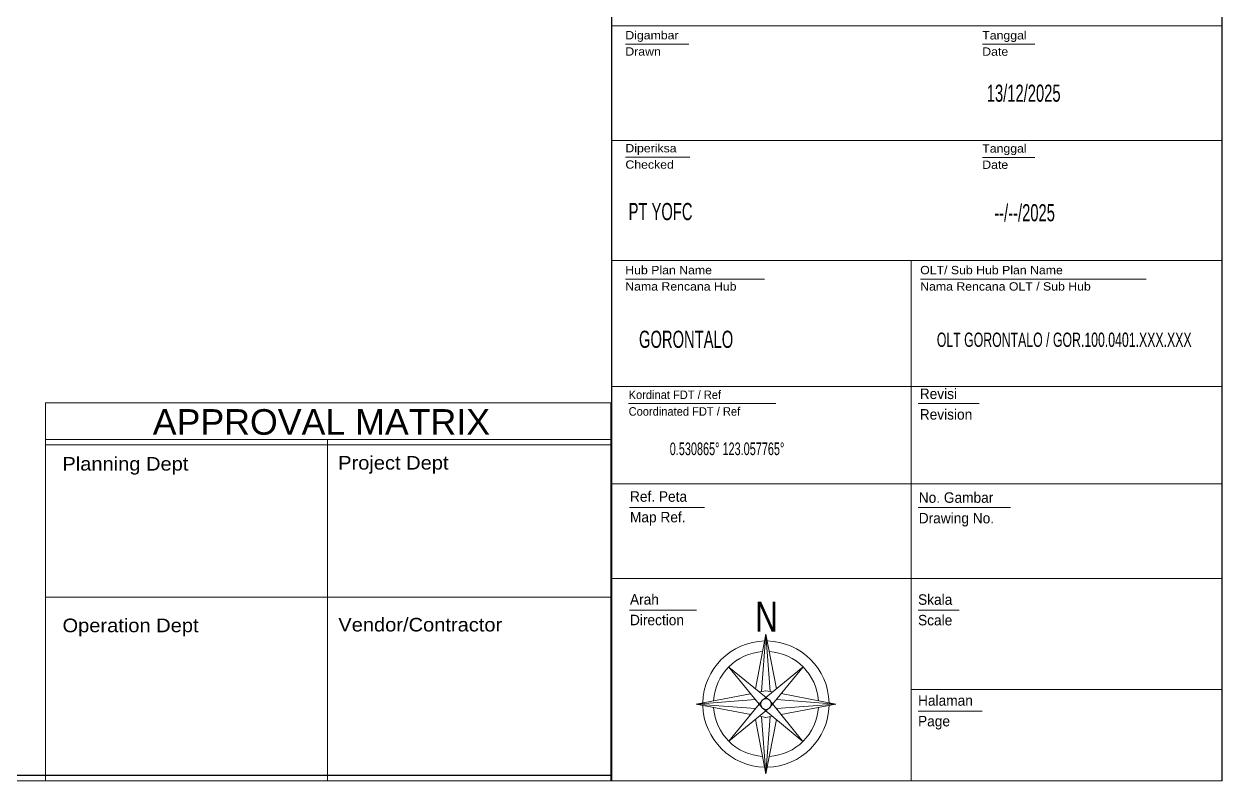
# Model space of a CAD drawing. Header units: metres. Extents: x 3071 to 12757, y 289 to 1488.
# Drawn here: x 12615 to 12757.3, y 897.8 to 987.8 of the extents above; entities that cross this region are included whole.
import ezdxf
from ezdxf.enums import TextEntityAlignment as Align

# ---------------------------------------------------------------- set-up
doc = ezdxf.new("R2010")
doc.units = ezdxf.units.M
doc.layers.add('Basic Map', color=251, linetype='Continuous')
doc.layers.add('FAT CODE', color=7, linetype='Continuous')
doc.layers.add('TITLE BLOCK', color=7, linetype='Continuous', lineweight=18)
doc.styles.get("Standard").update_dxf_attribs({"font": 'arial.ttf'})
doc.styles.add('Title Block v21 - Default$0$Standard', font='arial.ttf')
doc.styles.add('Title Block v21 - Default$0$Styledgn001', font='dgn001.shx')

# ---------------------------------------------------------------- blocks, each defined once
blk = doc.blocks.new('APPROVAL MATRIX')
at = {"lineweight": 0}
blk.add_lwpolyline([(0.6420639652686759, 0.4294752727031597), (4.69921631207626e-06, 0.4294752727031597)], dxfattribs=at)
at = {"layer": 'TITLE BLOCK', "color": 7, "linetype": 'Continuous', "lineweight": 0}
for p, q in [((0.6420639652686759, 0.4294752727031597), (0, 0.4294752727031597)), ((0.642063965267198, 0.2088682589855502), (0, 0.2088682589855502))]:
    blk.add_line(p, q, dxfattribs=at)
at = {"layer": 'TITLE BLOCK'}
for p, q in [((0.6420639652686759, 0.3878701482814382), (0, 0.3878701482814382)), ((0.6420639652686759, 0.3818719769013121), (0, 0.3818719769013121)), ((0.3204514546372934, 0.3878701482814382), (0.3204514546372934, 0))]:
    blk.add_line(p, q, dxfattribs=at)
blk.add_lwpolyline([(0, 0), (0.6420639652686759, 0), (0.6420639652686759, 0.4294752727031597), (0, 0.4294752727031597)], close=True, dxfattribs=at)
blk.add_text('APPROVAL MATRIX', height=0.02903374833746871, rotation=0.0009453514437489616, dxfattribs=at).set_placement((0.1219317101056987, 0.4222687955208002), align=Align.TOP_LEFT)
at = {"layer": 'TITLE BLOCK', "linetype": 'Continuous', "style": 'Title Block v21 - Default$0$Styledgn001', "width": 1.102901670364701}
blk.add_text('Vendor/Contractor', height=0.01544550466735004, dxfattribs=at).set_placement((0.3326938860577613, 0.1697339655026902))
at = {"layer": 'TITLE BLOCK', "linetype": 'Continuous', "attachment_point": 7, "line_spacing_factor": 0.6, "style": 'Title Block v21 - Default$0$Styledgn001'}
for s, insert, char_height in [('\\H1x;\\W1.1029;Planning Dept', (0.01930862039004921, 0.3478146131558493), 0.01544550466692664), ('\\H1x;\\W1.1029;Project Dept', (0.3325034750581679, 0.3489756691484285), 0.01544550466735004), ('\\H1x;\\W1.1029;Operation Dept', (0.01945375238983615, 0.1642226339415451), 0.01544550466735004)]:
    blk.add_mtext(s, dxfattribs=dict(at, insert=insert, char_height=char_height))
blk = doc.blocks.new('Title Block v21 - Default$0$AnonymousCell6')
at = {"layer": 'TITLE BLOCK', "linetype": 'Continuous', "style": 'Title Block v21 - Default$0$Styledgn001', "width": 0.9743581684338622}
for s, p in [('Kordinat FDT / Ref', (-22.8059372701191, 1.241963562173623)), ('Coordinated FDT / Ref', (-22.8059372701191, -3.832251848999931))]:
    blk.add_text(s, height=2.590570912949999, dxfattribs=at).set_placement(p)
blk = doc.blocks.new('Title Block v21 - Default$0$AnonymousCell12')
at = {"layer": 'TITLE BLOCK', "flags": 128}
for points in [[(-3.170249064281961, -2.615287421563152), (0.000284120807919, 13.98250502402197), (3.169390540540916, -2.597572132071491)], [(-1.319669423841332, -3.445318905547537), (0.000284120807919, 13.98250502402197), (1.320237665502645, -3.445318905546628)], [(-1.133707713543117, -8.388530193061342), (-11.35042243141288, 4.025207404228694), (1.141396375911426, -6.115391631003148)], [(-1.174186534051841, -6.146841028924882), (11.31701915079247, 4.060102939161879), (1.096814879432713, -8.426217370789344)], [(0.0002841208333848, -3.19277762484171), (-1.989819161461127, -3.573535897490273)], [(0.0002841208333848, -3.19277762484171), (1.977928307362162, -3.571152149962017)], [(-3.196341214194035, -5.88234383633744), (-21.23861355218105, -7.248294486692884), (-3.187021166328122, -8.614992173202152)], [(-4.673884212656048, -4.087067020052472), (-21.23853426119786, -7.256313357984254), (-4.656884616861134, -10.41632916947537)], [(-1.174186534042746, -6.148236850321154), (-11.30645405737232, -18.56546400110392), (1.096814879432713, -8.426217370789344)], [(-1.133009802819287, -8.388530193059522), (11.27235286609175, -18.59686998254301), (1.141221898235016, -6.115217153329012)], [(3.179125105816639, -5.882198505707947), (21.23910250281369, -7.256313357984254), (3.172163194036329, -8.617356771415416)], [(4.651981031916876, -4.082767655265342), (21.23910250281369, -7.256313357984254), (4.635718411365813, -10.4204711697057)], [(-1.965182465297402, -10.92929510116573), (0.0002841208333848, -11.30386009453786)], [(1.956676110748958, -10.9310244747885), (0.0002841208333848, -11.30386009453786)], [(3.163344582686477, -11.92398873577485), (0.000284120807919, -28.49513173999003), (-3.165368918120293, -11.91040633156353)], [(1.320381288498538, -11.05228512992244), (0.000284120807919, -28.49513173999003), (-1.319813046840863, -11.05228512992153)]]:
    blk.add_lwpolyline(points, dxfattribs=at)
at = {"layer": 'TITLE BLOCK'}
blk.add_circle((0.0002841208333848, -7.248318859689333), 1.607998286334851, dxfattribs=at)
for centre, radius, start, end in [((0.0002841208333848, -7.248318859689333), 19.21564126035136, 91.15007650781946, 178.8674371866286), ((0.0002841208333848, -7.248318859689333), 19.21564126035136, 1.132562813343527, 88.84920993403045), ((0.0002841208333848, -7.248318859688879), 15.99751530709137, 93.60440081877357, 176.4132583076691), ((0.0002841208333848, -7.248318859688879), 15.99751530709137, 3.586741692302569, 86.39334159905754), ((0.0002841208333848, -7.248318859689333), 19.21564126035136, 181.1758627732416, 268.8416553860544), ((0.0002841208333848, -7.248318859688879), 15.99751530709137, 183.6304008222482, 266.3872624917388), ((0.0002841208333848, -7.248318859689333), 19.21564126035136, 271.1583446138067, 358.8241372267846), ((0.0002841208333848, -7.248318859688879), 15.99751530709137, 273.6127375081208, 356.3695991777784)]:
    blk.add_arc(centre, radius, start, end, dxfattribs=at)
at = {"layer": 'TITLE BLOCK', "style": 'Title Block v21 - Default$0$Standard', "width": 0.7420811669370592}
blk.add_text('N', height=9.143040637999999, rotation=0.0009454083949889001, dxfattribs=at).set_placement((-3.266424988813017, 23.92334824909813), align=Align.TOP_LEFT)

msp = doc.modelspace()

# ---------------------------------------------------------------- linework, layer by layer
msp.add_line((12757.32219119129, 897.8492947939985), (12757.32219119129, 1258.049359425271))
at = {"layer": 'Basic Map', "linetype": 'Continuous'}
msp.add_lwpolyline([(12247.9483624198, 898.5080508587898), (12684.82265537498, 898.5080508587898), (12684.82265537498, 1258.049359425271), (12247.9483624198, 1258.049359425271)], close=True, dxfattribs=at)
at = {"layer": 'TITLE BLOCK'}
for p, q in [((12684.82216383371, 897.8240765823039), (12684.82216383371, 1258.049359425271)), ((12757.32219119129, 987.5716810774738), (12684.81904553041, 987.5716810774738)), ((12686.45991387379, 985.3866497235358), (12693.97674751089, 985.3866497235358)), ((12728.85886242855, 985.3707253184266), (12735.10174232057, 985.3707253184266)), ((12757.32219119129, 973.9483336076191), (12684.81904553041, 973.9483336076191)), ((12686.47181761855, 971.9540972360819), (12694.09705129413, 971.9540972360819)), ((12728.85886242855, 971.9298647262822), (12735.10174232057, 971.9298647262822)), ((12757.32219119129, 959.6976620887317), (12684.81904553041, 959.6976620887317)), ((12720.39707429735, 959.6976620887317), (12720.39707429735, 897.8240765823039)), ((12686.45832266213, 957.4740114975666), (12702.98404288643, 957.4740114975666)), ((12721.49489341601, 957.4740114975666), (12748.30913045455, 957.4740114975666)), ((12704.30211827743, 942.6897899140968), (12686.79088903669, 942.6897899140968)), ((12728.48333495258, 942.6897899140968), (12721.21637736154, 942.6897899140968)), ((12757.32219119129, 933.1527958022416), (12684.81904553041, 933.1527958022416)), ((12695.84624485612, 930.3420720793783), (12686.91053429811, 930.3420720793783)), ((12732.18071875392, 930.3420720793783), (12721.21637736154, 930.3420720793783)), ((12694.88782670345, 918.1200488006971), (12686.91053429811, 918.1200488006971)), ((12726.0992226784, 918.1200488006971), (12721.21637736154, 918.1200488006971)), ((12757.32219119129, 908.7045594306201), (12720.39707429735, 908.7045594306201)), ((12728.84007250324, 906.1374897716723), (12721.21637736154, 906.1374897716723)), ((12247.94704104048, 897.8240765823039), (12757.32219119129, 897.8492947939985))]:
    msp.add_line(p, q, dxfattribs=at)
for points in [[(12684.82216383371, 944.7046740828746), (12757.32219119129, 944.7046740828746)], [(12684.82216383371, 921.8886902520971), (12757.32219119129, 921.8886902520971)]]:
    msp.add_lwpolyline(points, dxfattribs=at)

# ---------------------------------------------------------------- block references
at = {"lineweight": 0, "xscale": 104.6006914912909, "yscale": 104.6006914912909, "zscale": 104.6006914912909}
msp.add_blockref('APPROVAL MATRIX', (12617.53783487996, 897.8457054531427), dxfattribs=at)
at = {"color": 7, "linetype": 'Continuous', "lineweight": 0, "xscale": 0.3902840740726364, "yscale": 0.3902840740726364, "zscale": 0.3902840740726364}
msp.add_blockref('Title Block v21 - Default$0$AnonymousCell12', (12703.1407353906, 909.8009963165914), dxfattribs=at)
at = {"layer": 'FAT CODE', "linetype": 'Continuous', "xscale": 0.3902840740726364, "yscale": 0.3902840740726364, "zscale": 0.3902840740726364}
msp.add_blockref('Title Block v21 - Default$0$AnonymousCell6', (12695.72587688357, 942.7350702387439), dxfattribs=at)

# ---------------------------------------------------------------- texts
at = {"layer": 'TITLE BLOCK', "linetype": 'Continuous', "style": 'Title Block v21 - Default$0$Styledgn001'}
for s, height, width, p in [('Digambar', 0.9887355284082152, 1.102901670658128, (12686.43484002885, 985.9586847326218)), ('Tanggal', 0.9887355284082152, 1.102901670658128, (12728.83809419595, 985.9468938610571)), ('Drawn', 0.9886983266132404, 1.102901670658128, (12686.43484002885, 984.0225839069435)), ('Date', 0.9887355284082152, 1.102901670658128, (12728.83809419595, 984.0112523179869)), ('Diperiksa', 0.9887355283092039, 1.102901670808412, (12686.44218489812, 972.5293472134954)), ('Tanggal', 0.9887355284082152, 1.102901670658128, (12728.83809419595, 972.5060332689109)), ('Checked', 0.9887355283092039, 1.102901670808412, (12686.44218489812, 970.5877350114188)), ('Date', 0.9887355284082152, 1.102901670658128, (12728.83809419595, 970.5703917208912)), ('Hub Plan Name', 0.9887355283092039, 1.102901670808412, (12686.4286899417, 958.0492614799405)), ('OLT/ Sub Hub Plan Name', 0.9887355283092039, 1.102901670808412, (12721.46526069556, 958.0492614799405)), ('Nama Rencana Hub', 0.9887355283092039, 1.102901670808412, (12686.4286899417, 956.1076492778657)), ('Nama Rencana OLT / Sub Hub', 0.9887355283092039, 1.102901670808412, (12721.46526069556, 956.1076492778657)), ('Revisi', 1.248220456906336, 0.9743581685581544, (12721.41233180263, 943.2167401803972)), ('Revision', 1.248220456906336, 0.9743581685581544, (12721.41233180263, 940.7689192147409)), ('Ref. Peta', 1.248220456906336, 0.9743581685581544, (12686.9874715332, 931.0108315932066)), ('No. Gambar', 1.248220456906336, 0.9743581685581544, (12721.2926865412, 930.8877153832682)), ('Map Ref.', 1.248220456906336, 0.9743581685581544, (12686.9874715332, 928.5649443883503)), ('Drawing No.', 1.248220456906336, 0.9743581685581544, (12721.2926865412, 928.4447288220754)), ('Arah', 1.248220456906336, 0.9743581685581544, (12686.9874715332, 918.7852630855696)), ('Skala', 1.248744506530531, 0.9743581685581536, (12721.20852662912, 918.7675369259105)), ('Direction', 1.248220456906336, 0.9743581685581544, (12686.9874715332, 916.3400204659893)), ('Scale', 1.248744506530531, 0.9743581685581536, (12721.20852662912, 916.3193936676089)), ('Halaman', 1.248744506530531, 0.9743581685581536, (12721.20852662912, 906.7746645026427)), ('Page', 1.248744506530531, 0.9743581685581536, (12721.20852662912, 904.3200753667525))]:
    msp.add_text(s, height=height, dxfattribs=dict(at, width=width)).set_placement(p)
at = {"layer": 'TITLE BLOCK', "linetype": 'Continuous', "style": 'Title Block v21 - Default$0$Styledgn001', "width": 0.6435073125505735}
for s, height, p in [('13/12/2025', 2.035864508354094, (12733.75743202035, 979.5632498927071)), ('PT YOFC', 2.035864508354094, (12690.61845190671, 965.4980774135538)), ('--/--/2025', 2.035864508354094, (12733.8649291368, 965.3586419524454)), ('GORONTALO', 2.035864508354094, (12693.65289036036, 950.319974075861)), ('OLT GORONTALO / GOR.100.0401.XXX.XXX', 1.696621971216321, (12738.5738336934, 950.2643000260359)), ('0.530865° 123.057765°', 1.5018638702668, (12698.51502785102, 937.3034472500067))]:
    msp.add_text(s, height=height, dxfattribs=at).set_placement(p, align=Align.MIDDLE_CENTER)

doc.saveas('drawing.dxf')
